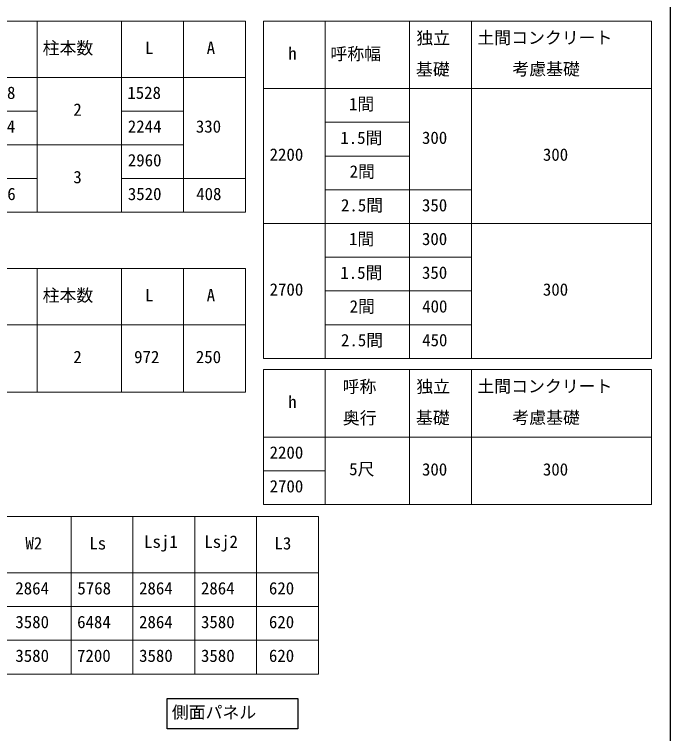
# Model space of a CAD drawing. Units: millimetres, scale not verified. Extents: x -8750 to 8750, y -13001 to 12944.
# Drawn here: x 2917 to 8750, y -383 to 6014 of the extents above; entities that cross this region are included whole.
import ezdxf
from ezdxf.enums import TextEntityAlignment as Align

# ---------------------------------------------------------------- set-up
doc = ezdxf.new("R2010")
doc.units = ezdxf.units.MM
doc.header["$LTSCALE"] = 70
doc.layers.add('0-1_TABLE1', color=7, linetype='Continuous', lineweight=18)
doc.layers.add('0-2_USER1', color=3, linetype='Continuous')
doc.layers.add('0-7_YKK_ZWAK', color=7, linetype='Continuous')
doc.styles.add('ＭＳ ゴシック', font='')
doc.styles.get('ＭＳ ゴシック').set_extended_font_data('MS Gothic')

msp = doc.modelspace()

# ---------------------------------------------------------------- linework, layer by layer
at = {"layer": '0-1_TABLE1'}
for p, q in [((720, 5953.9), (4970, 5953.9)), ((3120, 5953.9), (3120, 4253.9)), ((3870, 5953.9), (3870, 4253.9)), ((4420, 5953.9), (4420, 4253.9)), ((4970, 5953.9), (4970, 4253.9)), ((5130, 5953.9), (8580, 5953.9)), ((5130, 5953.9), (5130, 2953.9)), ((5680, 5953.9), (5680, 2953.9)), ((6430, 5953.9), (6430, 2953.9)), ((6980, 5953.9), (6980, 2953.9)), ((8580, 5953.9), (8580, 2953.9)), ((720, 5453.9), (4970, 5453.9)), ((5130, 5353.9), (8580, 5353.9)), ((1270, 5153.9), (3120, 5153.9)), ((3870, 5153.9), (4420, 5153.9)), ((5680, 5053.9), (6430, 5053.9)), ((1270, 4853.9), (4420, 4853.9)), ((5680, 4753.9), (6430, 4753.9)), ((1270, 4553.9), (3120, 4553.9)), ((3870, 4553.9), (4970, 4553.9)), ((5680, 4453.9), (6980, 4453.9)), ((720, 4253.9), (4970, 4253.9)), ((5130, 4153.9), (8580, 4153.9)), ((5680, 3853.9), (6980, 3853.9)), ((720, 3753.9), (4970, 3753.9)), ((3120, 3753.9), (3120, 2653.9)), ((3870, 3753.9), (3870, 2653.9)), ((4420, 3753.9), (4420, 2653.9)), ((4970, 3753.9), (4970, 2653.9)), ((5680, 3553.9), (6980, 3553.9)), ((720, 3253.9), (4970, 3253.9)), ((5680, 3253.9), (6980, 3253.9)), ((5130, 2953.9), (8580, 2953.9)), ((5130, 2853.9), (8580, 2853.9)), ((5130, 2853.9), (5130, 1653.9)), ((5680, 2853.9), (5680, 1653.9)), ((6430, 2853.9), (6430, 1653.9)), ((6980, 2853.9), (6980, 1653.9)), ((8580, 2853.9), (8580, 1653.9)), ((720, 2653.9), (4970, 2653.9)), ((5130, 2253.9), (8580, 2253.9)), ((5130, 1953.9), (5680, 1953.9)), ((5130, 1653.9), (8580, 1653.9)), ((370, 1546.5), (5620, 1546.5)), ((3420, 1546.5), (3420, 146.5)), ((3970, 1546.5), (3970, 146.5)), ((4520, 1546.5), (4520, 146.5)), ((5070, 1546.5), (5070, 146.5)), ((5620, 1546.5), (5620, 146.5)), ((370, 1046.5), (5620, 1046.5)), ((370, 746.5), (5620, 746.5)), ((370, 446.5), (5620, 446.5)), ((370, 146.5), (5620, 146.5))]:
    msp.add_line(p, q, dxfattribs=at)
at = {"layer": '0-2_USER1'}
msp.add_lwpolyline([(4273.44, -71.22), (5437.18, -71.22), (5437.18, -340.51), (4273.44, -340.51)], close=True, dxfattribs=at)
at = {"layer": '0-7_YKK_ZWAK'}
msp.add_lwpolyline([(-8750, -13001.1), (8750, -13001.1), (8750, 12498.9)], dxfattribs=at)

# ---------------------------------------------------------------- texts
at = {"layer": '0-1_TABLE1', "style": 'ＭＳ ゴシック'}
for s, p in [('独立', (6489.8, 5715.41)), ('土間コンクリート', (7032.56, 5718.81)), ('柱本数', (3167.73, 5626.34)), ('L', (4078.95, 5628.9)), ('A', (4625.97, 5628.9)), ('h', (5350.45, 5578.9)), ('呼称幅', (5726.02, 5575.49)), ('基礎', (6486.39, 5438.13)), ('考慮基礎', (7343.21, 5439.84)), ('2188', (2626.39, 5228.9)), ('1528', (3920.43, 5228.9)), ('1間', (5890.51, 5128.47)), ('2', (3440.45, 5078.9)), ('2904', (2624.69, 4928.9)), ('2244', (3924.69, 4928.9)), ('330', (4529.66, 4928.9)), ('1.5間', (5813.81, 4828.47)), ('300', (6539.66, 4828.9)), ('2200', (5185.11, 4678.9)), ('300', (7614.66, 4678.9)), ('2960', (3925.11, 4628.9)), ('2間', (5896.48, 4528.47)), ('3', (3440.45, 4478.9)), ('4336', (2628.95, 4328.9)), ('3520', (3925.11, 4328.9)), ('408', (4532.64, 4328.9)), ('2.5間', (5819.77, 4228.47)), ('350', (6539.66, 4228.9)), ('1間', (5890.51, 3928.47)), ('300', (6539.66, 3928.9)), ('1.5間', (5813.81, 3628.47)), ('350', (6539.66, 3628.9)), ('柱本数', (3167.73, 3426.34)), ('2700', (5185.11, 3478.9)), ('300', (7614.66, 3478.9)), ('L', (4078.95, 3428.9)), ('A', (4625.97, 3428.9)), ('2間', (5896.48, 3328.47)), ('400', (6541.36, 3328.9)), ('2.5間', (5819.77, 3028.47)), ('450', (6541.36, 3028.9)), ('2', (3440.45, 2878.9)), ('972', (3980.94, 2878.9)), ('250', (4529.66, 2878.9)), ('呼称', (5834.26, 2614.98)), ('独立', (6489.8, 2615.41)), ('土間コンクリート', (7032.56, 2618.81)), ('h', (5350.45, 2478.9)), ('奥行', (5836.39, 2336)), ('基礎', (6486.39, 2338.13)), ('考慮基礎', (7343.21, 2339.84)), ('2200', (5185.11, 2028.9)), ('5尺', (5892.22, 1881.88)), ('300', (6539.66, 1878.9)), ('300', (7614.66, 1878.9)), ('2700', (5185.11, 1728.9)), ('W2', (3014.18, 1221.5)), ('Ls', (3582.5, 1221.5)), ('Lsj1', (4069.43, 1235.99)), ('Lsj2', (4604.52, 1235.99)), ('L3', (5228.66, 1221.5)), ('2864', (2924.69, 821.5)), ('5768', (3476.39, 821.5)), ('2864', (4024.69, 821.5)), ('2864', (4574.69, 821.5)), ('620', (5179.23, 821.5)), ('3580', (2925.11, 521.5)), ('6484', (3474.26, 521.5)), ('2864', (4024.69, 521.5)), ('3580', (4575.11, 521.5)), ('620', (5179.23, 521.5)), ('3580', (2925.11, 221.5)), ('7200', (3473.41, 221.5)), ('3580', (4025.11, 221.5)), ('3580', (4575.11, 221.5)), ('620', (5179.23, 221.5))]:
    msp.add_text(s, height=110, dxfattribs=at).set_placement(p, align=Align.BOTTOM_LEFT)
at = {"layer": '0-2_USER1', "style": 'ＭＳ ゴシック'}
msp.add_text('側面パネル', height=110, dxfattribs=at).set_placement((4315.83, -281.67), align=Align.BOTTOM_LEFT)

doc.saveas('drawing.dxf')
